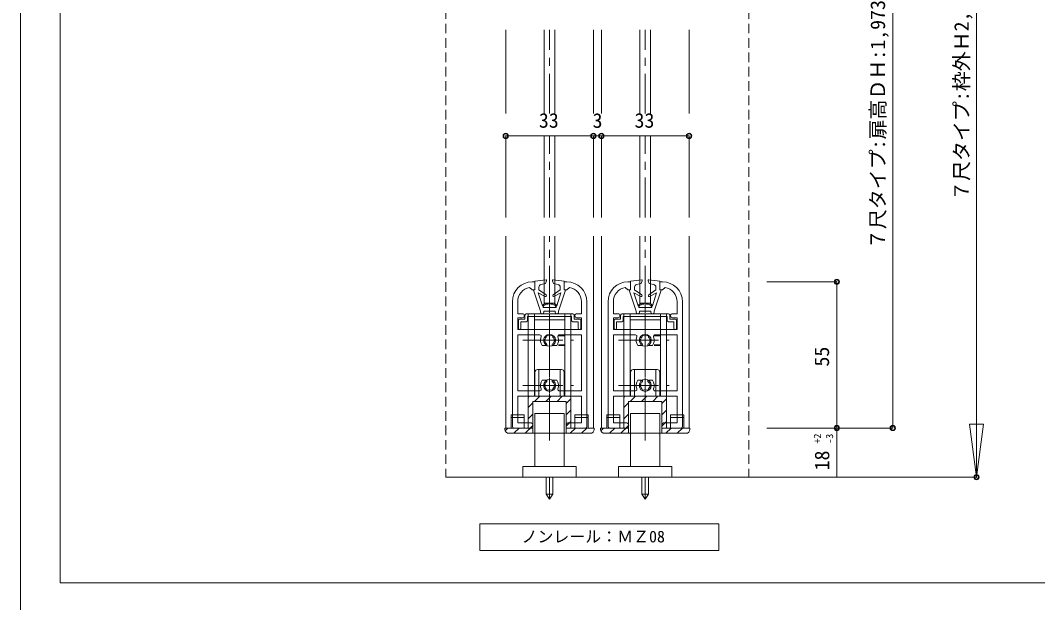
# Model space of a CAD drawing. Units: millimetres on the paper, enlarged 5 times, with parts at other scales. Extents: x -992 to 1008, y -685 to 700.
# Drawn here: x -992 to -354, y -39 to 326 of the extents above; entities that cross this region are included whole.
import ezdxf
from ezdxf.enums import TextEntityAlignment as Align

# ---------------------------------------------------------------- set-up
doc = ezdxf.new("R2010")
doc.units = ezdxf.units.MM
doc.header["$LTSCALE"] = 5
doc.header["$PDMODE"] = 32
doc.header["$PDSIZE"] = 2.5
doc.linetypes.add('CHAIN1', pattern=[8, 5, -1, 1, -1])
doc.linetypes.add('DASHED1', pattern=[1.8, 1.2, -0.6])
for name, color, linetype, lineweight in [('1-0_H-SYM', 7, 'Continuous', 20), ('1-1_0', 7, 'Continuous', 20), ('2-0_18', 7, 'Continuous', 18)]:
    doc.layers.add(name, color=color, linetype=linetype, lineweight=lineweight)
doc.styles.add('ＭＳ ゴシック', font='')
doc.styles.get('ＭＳ ゴシック').set_extended_font_data('MS Gothic')

msp = doc.modelspace()

# ---------------------------------------------------------------- linework, layer by layer
at = {"layer": '1-0_H-SYM'}
msp.add_lwpolyline([(197.5, -26.25), (-967.5, -26.25), (-967.5, 675)], dxfattribs=at)
at = {"layer": '1-1_0'}
msp.add_lwpolyline([(-992.5, -685), (1007.5, -685), (1007.5, 700), (-992.5, 700)], close=True, dxfattribs=at)
msp.add_lwpolyline([(197.5, -26.25), (-967.5, -26.25), (-967.5, 675)], dxfattribs=at)
at = {"layer": '2-0_18', "linetype": 'DASHED1', "lineweight": 20}
for p, q in [((-725.574, 522.232), (-725.574, 39.92)), ((-535.574, 522.232), (-535.574, 39.92))]:
    msp.add_line(p, q, dxfattribs=at)
at = {"layer": '2-0_18', "color": 4}
for p, q in [((-392.784, 522.232), (-392.784, 39.92)), ((-445.308, 450.514), (-445.308, 70.753)), ((-688.074, 253.855), (-633.074, 253.855)), ((-633.074, 253.855), (-628.074, 253.855)), ((-628.074, 253.855), (-573.074, 253.855)), ((-524.305, 162.42), (-480.4, 162.42)), ((-480.4, 162.42), (-480.4, 70.753)), ((-524.305, 70.753), (-445.308, 70.753)), ((-480.4, 70.753), (-480.4, 39.92)), ((-397.117, 73.252), (-388.45, 73.252)), ((-392.784, 39.919), (-397.117, 73.252)), ((-388.45, 73.252), (-392.784, 39.919)), ((-524.305, 39.92), (-392.784, 39.92))]:
    msp.add_line(p, q, dxfattribs=at)
at = {"layer": '2-0_18'}
for p, q in [((-688.074, 267.863), (-688.074, 320.444)), ((-663.907, 267.863), (-663.907, 320.444)), ((-657.241, 320.444), (-657.241, 267.863)), ((-633.074, 320.444), (-633.074, 267.863)), ((-628.074, 267.863), (-628.074, 320.444)), ((-603.907, 267.863), (-603.907, 320.444)), ((-597.241, 320.444), (-597.241, 267.863)), ((-573.074, 320.444), (-573.074, 267.863)), ((-688.074, 202.736), (-688.074, 253.855)), ((-663.907, 202.736), (-663.907, 253.855)), ((-657.241, 253.855), (-657.241, 202.736)), ((-633.074, 253.855), (-633.074, 202.736)), ((-628.074, 202.736), (-628.074, 253.855)), ((-603.907, 202.736), (-603.907, 253.855)), ((-597.241, 253.855), (-597.241, 202.736)), ((-573.074, 253.855), (-573.074, 202.736)), ((-688.074, 70.753), (-688.074, 191.143)), ((-663.907, 149.086), (-663.907, 191.143)), ((-657.241, 191.143), (-657.241, 149.086)), ((-633.074, 191.143), (-633.074, 70.753)), ((-628.074, 70.753), (-628.074, 191.143)), ((-603.907, 149.086), (-603.907, 191.143)), ((-597.241, 191.143), (-597.241, 149.086)), ((-573.074, 191.143), (-573.074, 70.753)), ((-669.741, 162.42), (-671.408, 162.42)), ((-669.741, 157.42), (-669.741, 162.753)), ((-665.963, 160.726), (-663.074, 161.42)), ((-663.074, 161.42), (-662.429, 163.136)), ((-651.407, 162.753), (-651.407, 157.42)), ((-649.741, 162.42), (-651.407, 162.42)), ((-609.741, 162.42), (-611.407, 162.42)), ((-609.741, 157.42), (-609.741, 162.753)), ((-605.963, 160.726), (-603.074, 161.42)), ((-603.074, 161.42), (-602.429, 163.136)), ((-591.407, 162.753), (-591.407, 157.42)), ((-589.741, 162.42), (-591.407, 162.42)), ((-670.574, 157.253), (-669.741, 157.42)), ((-666.241, 144.086), (-670.574, 157.253)), ((-667.745, 155.586), (-663.302, 153.308)), ((-665.04, 147.369), (-667.745, 155.586)), ((-667.241, 157.42), (-667.241, 159.106)), ((-662.779, 154.157), (-667.241, 157.42)), ((-653.907, 157.42), (-658.369, 154.157)), ((-653.907, 159.106), (-653.907, 157.42)), ((-651.407, 157.42), (-649.741, 157.42)), ((-649.741, 157.42), (-648.074, 158.933)), ((-610.574, 157.253), (-609.741, 157.42)), ((-606.241, 144.086), (-610.574, 157.253)), ((-607.744, 155.586), (-603.302, 153.308)), ((-605.04, 147.369), (-607.744, 155.586)), ((-607.241, 157.42), (-607.241, 159.106)), ((-602.779, 154.157), (-607.241, 157.42)), ((-593.907, 157.42), (-598.369, 154.157)), ((-593.907, 159.106), (-593.907, 157.42)), ((-591.407, 157.42), (-589.741, 157.42)), ((-589.741, 157.42), (-588.074, 158.933)), ((-683.907, 149.92), (-683.907, 71.586)), ((-680.574, 149.92), (-680.574, 142.42)), ((-657.241, 149.086), (-663.907, 149.086)), ((-640.574, 142.42), (-640.574, 149.92)), ((-637.241, 71.586), (-637.241, 149.92)), ((-623.907, 149.92), (-623.907, 71.586)), ((-620.574, 149.92), (-620.574, 142.42)), ((-597.241, 149.086), (-603.907, 149.086)), ((-580.574, 142.42), (-580.574, 149.92)), ((-577.241, 71.586), (-577.241, 149.92)), ((-680.574, 142.42), (-677.657, 142.42)), ((-675.991, 141.586), (-675.991, 139.086)), ((-675.157, 142.42), (-645.991, 142.42)), ((-674.324, 140.753), (-646.824, 140.753)), ((-674.324, 138.253), (-674.324, 140.753)), ((-673.907, 90.753), (-673.907, 142.42)), ((-670.074, 90.753), (-670.074, 142.42)), ((-666.241, 143.253), (-666.241, 144.086)), ((-664.837, 146.753), (-664.707, 146.753)), ((-664.673, 146.253), (-664.837, 146.753)), ((-656.475, 146.253), (-664.673, 146.253)), ((-657.089, 144.086), (-664.074, 144.086)), ((-664.074, 144.086), (-664.074, 143.253)), ((-657.074, 143.253), (-657.074, 144.086)), ((-654.907, 144.086), (-654.907, 143.253)), ((-651.074, 142.42), (-651.074, 90.753)), ((-647.241, 142.42), (-647.241, 90.753)), ((-646.824, 140.753), (-646.824, 138.253)), ((-645.157, 139.086), (-645.157, 141.586)), ((-640.574, 142.42), (-643.491, 142.42)), ((-620.574, 142.42), (-617.657, 142.42)), ((-615.991, 141.586), (-615.991, 139.086)), ((-615.157, 142.42), (-585.991, 142.42)), ((-614.324, 140.753), (-586.824, 140.753)), ((-614.324, 138.253), (-614.324, 140.753)), ((-613.907, 90.753), (-613.907, 142.42)), ((-610.074, 90.753), (-610.074, 142.42)), ((-606.241, 143.253), (-606.241, 144.086)), ((-604.837, 146.753), (-604.706, 146.753)), ((-604.673, 146.253), (-604.837, 146.753)), ((-596.475, 146.253), (-604.673, 146.253)), ((-597.089, 144.086), (-604.074, 144.086)), ((-604.074, 144.086), (-604.074, 143.253)), ((-597.074, 143.253), (-597.074, 144.086)), ((-594.907, 144.086), (-594.907, 143.253)), ((-591.074, 142.42), (-591.074, 90.753)), ((-587.241, 142.42), (-587.241, 90.753)), ((-586.824, 140.753), (-586.824, 138.253)), ((-585.157, 139.086), (-585.157, 141.586)), ((-580.574, 142.42), (-583.491, 142.42)), ((-680.157, 138.253), (-680.157, 133.253)), ((-675.991, 139.086), (-679.324, 139.086)), ((-678.491, 133.253), (-678.491, 137.42)), ((-678.491, 137.42), (-675.157, 137.42)), ((-670.074, 138.586), (-651.074, 138.586)), ((-645.991, 137.42), (-642.657, 137.42)), ((-641.824, 139.086), (-645.157, 139.086)), ((-643.491, 139.92), (-640.574, 139.92)), ((-642.657, 137.42), (-642.657, 133.253)), ((-640.991, 133.253), (-640.991, 138.253)), ((-640.574, 132.42), (-640.574, 139.92)), ((-620.157, 138.253), (-620.157, 133.253)), ((-615.991, 139.086), (-619.324, 139.086)), ((-618.491, 133.253), (-618.491, 137.42)), ((-618.491, 137.42), (-615.157, 137.42)), ((-610.074, 138.586), (-591.074, 138.586)), ((-585.991, 137.42), (-582.657, 137.42)), ((-581.824, 139.086), (-585.157, 139.086)), ((-583.491, 139.92), (-580.574, 139.92)), ((-582.657, 137.42), (-582.657, 133.253)), ((-580.991, 133.253), (-580.991, 138.253)), ((-580.574, 132.42), (-580.574, 139.92)), ((-680.574, 132.42), (-640.574, 132.42)), ((-680.574, 129.086), (-666.574, 129.086)), ((-680.574, 94.086), (-680.574, 129.086)), ((-654.574, 129.086), (-640.574, 129.086)), ((-640.574, 129.086), (-640.574, 94.086)), ((-620.574, 132.42), (-580.574, 132.42)), ((-620.574, 129.086), (-606.574, 129.086)), ((-620.574, 94.086), (-620.574, 129.086)), ((-594.574, 129.086), (-580.574, 129.086)), ((-580.574, 129.086), (-580.574, 94.086)), ((-665.157, 122.42), (-662.86, 122.42)), ((-655.992, 122.42), (-658.288, 122.42)), ((-605.157, 122.42), (-602.86, 122.42)), ((-595.991, 122.42), (-598.288, 122.42)), ((-669.741, 90.753), (-669.741, 105.753)), ((-668.074, 107.42), (-653.074, 107.42)), ((-667.241, 107.42), (-667.241, 90.753)), ((-653.907, 107.42), (-653.907, 90.753)), ((-651.407, 105.753), (-651.407, 90.753)), ((-609.741, 90.753), (-609.741, 105.753)), ((-608.074, 107.42), (-593.074, 107.42)), ((-607.241, 107.42), (-607.241, 90.753)), ((-593.907, 107.42), (-593.907, 90.753)), ((-591.407, 105.753), (-591.407, 90.753)), ((-662.86, 100.753), (-665.157, 100.753)), ((-658.288, 100.753), (-655.992, 100.753)), ((-602.86, 100.753), (-605.157, 100.753)), ((-598.288, 100.753), (-595.991, 100.753)), ((-666.574, 94.086), (-680.574, 94.086)), ((-640.574, 90.753), (-680.574, 90.753)), ((-680.574, 74.086), (-680.574, 90.753)), ((-673.907, 89.92), (-673.907, 70.753)), ((-670.041, 87.42), (-666.707, 90.753)), ((-662.97, 87.42), (-659.636, 90.753)), ((-655.899, 87.42), (-652.565, 90.753)), ((-640.574, 94.086), (-654.574, 94.086)), ((-647.241, 70.753), (-647.241, 89.92)), ((-640.574, 90.753), (-640.574, 74.086)), ((-606.574, 94.086), (-620.574, 94.086)), ((-580.574, 90.753), (-620.574, 90.753)), ((-620.574, 74.086), (-620.574, 90.753)), ((-613.907, 89.92), (-613.907, 70.753)), ((-610.041, 87.42), (-606.707, 90.753)), ((-602.97, 87.42), (-599.636, 90.753)), ((-595.899, 87.42), (-592.565, 90.753)), ((-580.574, 94.086), (-594.574, 94.086)), ((-587.241, 70.753), (-587.241, 89.92)), ((-580.574, 90.753), (-580.574, 74.086)), ((-673.907, 83.553), (-670.991, 86.47)), ((-670.991, 87.42), (-670.991, 67.42)), ((-670.991, 87.42), (-650.157, 87.42)), ((-650.157, 86.09), (-647.241, 89.007)), ((-650.157, 86.09), (-647.241, 89.007)), ((-650.157, 67.42), (-650.157, 87.42)), ((-613.907, 83.553), (-610.991, 86.47)), ((-610.991, 87.42), (-610.991, 67.42)), ((-610.991, 87.42), (-590.157, 87.42)), ((-590.157, 86.09), (-587.241, 89.007)), ((-590.157, 86.09), (-587.241, 89.007)), ((-590.157, 67.42), (-590.157, 87.42)), ((-684.741, 79.086), (-684.741, 70.753)), ((-676.407, 77.42), (-684.741, 77.42)), ((-673.907, 76.482), (-670.991, 79.399)), ((-650.157, 79.019), (-647.241, 81.935)), ((-644.741, 79.086), (-644.741, 70.753)), ((-636.407, 79.086), (-644.741, 79.086)), ((-636.407, 77.42), (-644.741, 77.42)), ((-636.407, 70.753), (-636.407, 79.086)), ((-624.741, 79.086), (-624.741, 70.753)), ((-616.407, 77.42), (-624.741, 77.42)), ((-613.907, 76.482), (-610.991, 79.399)), ((-591.407, 79.92), (-591.407, 46.586)), ((-590.157, 79.019), (-587.241, 81.935)), ((-584.741, 79.086), (-584.741, 70.753)), ((-576.407, 79.086), (-584.741, 79.086)), ((-576.407, 77.42), (-584.741, 77.42)), ((-576.407, 70.753), (-576.407, 79.086)), ((-670.991, 70.753), (-688.574, 70.753)), ((-688.574, 70.753), (-688.574, 69.92)), ((-688.574, 70.753), (-688.574, 69.92)), ((-688.416, 69.045), (-686.707, 70.753)), ((-688.416, 69.045), (-686.707, 70.753)), ((-682.97, 67.42), (-679.636, 70.753)), ((-682.97, 67.42), (-679.636, 70.753)), ((-680.574, 74.086), (-672.657, 74.086)), ((-675.899, 67.42), (-670.945, 72.374)), ((-675.899, 67.42), (-670.991, 72.327)), ((-650.157, 71.948), (-647.241, 74.864)), ((-632.574, 70.753), (-650.157, 70.753)), ((-648.491, 74.086), (-640.574, 74.086)), ((-647.614, 67.42), (-644.281, 70.753)), ((-647.613, 67.421), (-644.281, 70.753)), ((-640.543, 67.42), (-637.21, 70.753)), ((-640.543, 67.42), (-637.21, 70.753)), ((-632.574, 69.92), (-632.574, 70.753)), ((-632.574, 69.92), (-632.574, 70.753)), ((-610.991, 70.753), (-628.574, 70.753)), ((-628.574, 70.753), (-628.574, 69.92)), ((-628.574, 70.753), (-628.574, 69.92)), ((-628.416, 69.045), (-626.707, 70.753)), ((-628.416, 69.045), (-626.707, 70.753)), ((-622.97, 67.42), (-619.636, 70.753)), ((-622.97, 67.42), (-619.636, 70.753)), ((-620.574, 74.086), (-612.657, 74.086)), ((-615.899, 67.42), (-610.945, 72.374)), ((-615.899, 67.42), (-610.991, 72.327)), ((-590.157, 71.948), (-587.241, 74.864)), ((-572.574, 70.753), (-590.157, 70.753)), ((-588.491, 74.086), (-580.574, 74.086)), ((-587.614, 67.42), (-584.281, 70.753)), ((-587.613, 67.421), (-584.281, 70.753)), ((-580.543, 67.42), (-577.21, 70.753)), ((-580.543, 67.42), (-577.21, 70.753)), ((-572.574, 69.92), (-572.574, 70.753)), ((-572.574, 69.92), (-572.574, 70.753)), ((-686.074, 67.42), (-635.074, 67.42)), ((-626.074, 67.42), (-575.074, 67.42))]:
    msp.add_line(p, q, dxfattribs=at)
at = {"layer": '2-0_18', "linetype": 'CHAIN1'}
for p, q in [((-660.574, 267.863), (-660.574, 320.444)), ((-600.574, 267.863), (-600.574, 320.444)), ((-660.574, 202.736), (-660.574, 253.855)), ((-600.574, 202.736), (-600.574, 253.855)), ((-660.574, 67.42), (-660.574, 191.143)), ((-600.574, 67.42), (-600.574, 191.143)), ((-660.574, 62.885), (-660.574, 168.448)), ((-600.574, 62.885), (-600.574, 168.448)), ((-654.907, 129.086), (-651.074, 129.086)), ((-654.907, 128.586), (-651.074, 128.586)), ((-594.907, 129.086), (-591.074, 129.086)), ((-594.907, 128.586), (-591.074, 128.586)), ((-677.275, 125.753), (-645.574, 125.753)), ((-651.074, 122.92), (-654.907, 122.92)), ((-651.074, 122.42), (-654.907, 122.42)), ((-617.275, 125.753), (-585.574, 125.753)), ((-591.074, 122.92), (-594.907, 122.92)), ((-591.074, 122.42), (-594.907, 122.42)), ((-677.275, 97.42), (-645.574, 97.42)), ((-617.275, 97.42), (-585.574, 97.42)), ((-651.074, 94.086), (-654.907, 94.086)), ((-591.074, 94.086), (-594.907, 94.086)), ((-660.574, 26.053), (-660.574, 39.92)), ((-600.574, 26.053), (-600.574, 39.92))]:
    msp.add_line(p, q, dxfattribs=at)
at = {"layer": '2-0_18', "lineweight": 20}
for p, q in [((-725.574, 39.92), (-480.687, 39.92)), ((-658.46, 39.895), (-658.46, 39.92)), ((-658.441, 29.253), (-658.441, 39.92)), ((-598.46, 39.895), (-598.46, 39.92)), ((-598.441, 29.253), (-598.441, 39.92)), ((-662.707, 29.253), (-660.574, 26.053)), ((-658.441, 29.253), (-660.574, 26.053)), ((-602.707, 29.253), (-600.574, 26.053)), ((-598.441, 29.253), (-600.574, 26.053))]:
    msp.add_line(p, q, dxfattribs=at)
at = {"layer": '2-0_18'}
for points in [[(-658.719, 163.136), (-658.074, 161.42), (-655.185, 160.726)], [(-598.719, 163.136), (-598.074, 161.42), (-595.185, 160.726)], [(-673.074, 158.933), (-671.408, 157.42), (-669.741, 157.42)], [(-657.846, 153.308), (-653.404, 155.586), (-656.108, 147.369)], [(-651.407, 157.42), (-650.574, 157.253), (-654.907, 144.086)], [(-613.074, 158.933), (-611.407, 157.42), (-609.741, 157.42)], [(-597.846, 153.308), (-593.404, 155.586), (-596.108, 147.369)], [(-591.407, 157.42), (-590.574, 157.253), (-594.907, 144.086)], [(-656.442, 146.753), (-656.311, 146.753), (-656.475, 146.253)], [(-596.442, 146.753), (-596.311, 146.753), (-596.475, 146.253)], [(-677.657, 139.92), (-680.574, 139.92), (-680.574, 132.42)], [(-617.657, 139.92), (-620.574, 139.92), (-620.574, 132.42)], [(-676.407, 70.753), (-676.407, 79.086), (-684.741, 79.086)], [(-669.741, 46.586), (-669.741, 79.92), (-651.407, 79.92), (-651.407, 46.586)], [(-616.407, 70.753), (-616.407, 79.086), (-624.741, 79.086)], [(-609.741, 46.586), (-609.741, 79.92), (-591.407, 79.92)], [(-677.241, 39.92), (-677.241, 46.586), (-643.907, 46.586), (-643.907, 39.92)], [(-617.241, 39.92), (-617.241, 46.586), (-583.907, 46.586), (-583.907, 39.92)]]:
    msp.add_lwpolyline(points, dxfattribs=at)
at = {"layer": '2-0_18', "lineweight": 20}
for points in [[(-662.707, 39.92), (-662.707, 29.253), (-658.441, 29.253)], [(-602.707, 39.92), (-602.707, 29.253), (-598.441, 29.253)]]:
    msp.add_lwpolyline(points, dxfattribs=at)
at = {"layer": '2-0_18'}
msp.add_lwpolyline([(-704.398, -5.999), (-554.398, -5.999), (-554.398, 10.668), (-704.398, 10.668)], close=True, dxfattribs=at)
at = {"layer": '2-0_18', "color": 4}
for centre in [(-688.074, 253.855), (-633.074, 253.855), (-628.074, 253.855), (-573.074, 253.855), (-480.4, 162.42), (-480.4, 70.753), (-445.308, 70.753), (-392.784, 39.92)]:
    msp.add_circle(centre, 1.667, dxfattribs=at)
at = {"layer": '2-0_18'}
for centre in [(-660.574, 125.753), (-600.574, 125.753), (-660.574, 97.42), (-600.574, 97.42)]:
    msp.add_circle(centre, 3.75, dxfattribs=at)
for centre, radius, start, end in [((-671.408, 149.92), 12.5, 90, 180), ((-656.387, 80.497), 83.333, 94.39027, 99.22102), ((-665.574, 159.106), 1.667, 103.49572, 180), ((-662.741, 163.253), 0.333, 339.3903, 94.39027), ((-658.407, 163.253), 0.333, 85.60971, 200.60968), ((-664.761, 80.497), 83.333, 80.77896, 85.60971), ((-655.574, 159.106), 1.667, 0, 76.50426), ((-649.741, 149.92), 12.5, 0, 90), ((-611.407, 149.92), 12.5, 90, 180), ((-596.387, 80.497), 83.333, 94.39027, 99.22102), ((-605.574, 159.106), 1.667, 103.49572, 180), ((-602.741, 163.253), 0.333, 339.3903, 94.39027), ((-598.407, 163.253), 0.333, 85.60971, 200.60968), ((-604.761, 80.497), 83.333, 80.77896, 85.60971), ((-595.574, 159.106), 1.667, 0, 76.50426), ((-589.741, 149.92), 12.5, 0, 90), ((-671.408, 149.92), 9.167, 100.47567, 180), ((-663.074, 153.753), 0.5, 242.84901, 53.82075), ((-658.074, 153.753), 0.5, 126.17922, 297.15097), ((-649.741, 149.92), 9.167, 0, 79.52431), ((-611.407, 149.92), 9.167, 100.47567, 180), ((-603.074, 153.753), 0.5, 242.84901, 53.82075), ((-598.074, 153.753), 0.5, 126.17922, 297.15097), ((-589.741, 149.92), 9.167, 0, 79.52431), ((-662.125, 145.753), 3.333, 82.65044, 151.00494), ((-664.707, 146.92), 0.167, 270, 335.68424), ((-662.125, 145.753), 2.667, 82.65044, 155.68424), ((-661.741, 148.728), 0.333, 262.65043, 82.65044), ((-659.407, 148.728), 0.333, 97.34955, 277.34954), ((-659.024, 145.753), 3.333, 28.99504, 97.34955), ((-659.024, 145.753), 2.667, 24.31573, 97.34955), ((-656.442, 146.92), 0.167, 204.31573, 270), ((-602.124, 145.753), 3.333, 82.65044, 151.00494), ((-604.706, 146.92), 0.167, 270, 335.68424), ((-602.124, 145.753), 2.667, 82.65044, 155.68424), ((-601.741, 148.728), 0.333, 262.65043, 82.65044), ((-599.407, 148.728), 0.333, 97.34955, 277.34954), ((-599.024, 145.753), 3.333, 28.99504, 97.34955), ((-599.024, 145.753), 2.667, 24.31573, 97.34955), ((-596.442, 146.92), 0.167, 204.31573, 270), ((-677.657, 141.17), 1.25, 270, 90), ((-675.157, 141.586), 0.833, 90, 180), ((-665.407, 143.253), 0.833, 180, 270), ((-664.907, 143.253), 0.833, 270, 0), ((-656.241, 143.253), 0.833, 180, 270), ((-655.741, 143.253), 0.833, 270, 0), ((-645.991, 141.586), 0.833, 0, 90), ((-643.491, 141.17), 1.25, 90, 270), ((-617.657, 141.17), 1.25, 270, 90), ((-615.157, 141.586), 0.833, 90, 180), ((-605.407, 143.253), 0.833, 180, 270), ((-604.907, 143.253), 0.833, 270, 0), ((-596.241, 143.253), 0.833, 180, 270), ((-595.741, 143.253), 0.833, 270, 0), ((-585.991, 141.586), 0.833, 0, 90), ((-583.491, 141.17), 1.25, 90, 270), ((-679.324, 138.253), 0.833, 90, 180), ((-675.157, 138.253), 0.833, 270, 0), ((-645.991, 138.253), 0.833, 180, 270), ((-641.824, 138.253), 0.833, 0, 90), ((-619.324, 138.253), 0.833, 90, 180), ((-615.157, 138.253), 0.833, 270, 0), ((-585.991, 138.253), 0.833, 180, 270), ((-581.824, 138.253), 0.833, 0, 90), ((-679.324, 133.253), 0.833, 180, 0), ((-666.574, 128.253), 0.833, 337.38012, 90), ((-660.574, 125.753), 5.667, 157.38012, 216.03187), ((-660.574, 125.753), 2.917, 135.35887, 164.64111), ((-661.824, 127.918), 0.833, 52.02431, 187.97567), ((-660.574, 125.753), 2.917, 75.35887, 104.64111), ((-659.324, 127.918), 0.833, 352.0243, 127.97567), ((-660.574, 125.753), 2.917, 15.35887, 44.64111), ((-660.574, 125.753), 5.667, 323.9681, 22.61986), ((-654.574, 128.253), 0.833, 90, 202.61985), ((-641.824, 133.253), 0.833, 180, 0), ((-619.324, 133.253), 0.833, 180, 0), ((-606.574, 128.253), 0.833, 337.38012, 90), ((-600.574, 125.753), 5.667, 157.38012, 216.03187), ((-600.574, 125.753), 2.917, 135.35887, 164.64111), ((-601.824, 127.918), 0.833, 52.02431, 187.97567), ((-600.574, 125.753), 2.917, 75.35887, 104.64111), ((-599.324, 127.918), 0.833, 352.0243, 127.97567), ((-600.574, 125.753), 2.917, 15.35887, 44.64111), ((-600.574, 125.753), 5.667, 323.9681, 22.61986), ((-594.574, 128.253), 0.833, 90, 202.61985), ((-581.824, 133.253), 0.833, 180, 0), ((-663.074, 125.753), 0.833, 112.0243, 247.97567), ((-660.574, 125.753), 2.917, 195.35887, 229.81588), ((-662.86, 123.046), 0.626, 270, 49.81589), ((-658.288, 123.046), 0.626, 130.18409, 270), ((-660.574, 125.753), 2.917, 310.18409, 344.64111), ((-658.074, 125.753), 0.833, 292.0243, 67.97568), ((-603.074, 125.753), 0.833, 112.0243, 247.97567), ((-600.574, 125.753), 2.917, 195.35887, 229.81588), ((-602.86, 123.046), 0.626, 270, 49.81589), ((-598.288, 123.046), 0.626, 130.18409, 270), ((-600.574, 125.753), 2.917, 310.18409, 344.64111), ((-598.074, 125.753), 0.833, 292.0243, 67.97568), ((-668.074, 105.753), 1.667, 90, 180), ((-653.074, 105.753), 1.667, 0, 90), ((-608.074, 105.753), 1.667, 90, 180), ((-593.074, 105.753), 1.667, 0, 90), ((-660.574, 97.42), 5.667, 143.9681, 202.61985), ((-663.074, 97.42), 0.833, 112.0243, 247.97567), ((-660.574, 97.42), 2.917, 130.18409, 164.64111), ((-660.574, 97.42), 2.917, 195.35887, 224.64111), ((-662.86, 100.126), 0.626, 310.18409, 90), ((-658.288, 100.126), 0.626, 90, 229.81588), ((-660.574, 97.42), 2.917, 15.35887, 49.81589), ((-660.574, 97.42), 2.917, 315.35887, 344.64111), ((-658.074, 97.42), 0.833, 292.0243, 67.97568), ((-660.574, 97.42), 5.667, 337.38012, 36.03188), ((-600.574, 97.42), 5.667, 143.9681, 202.61985), ((-603.074, 97.42), 0.833, 112.0243, 247.97567), ((-600.574, 97.42), 2.917, 130.18409, 164.64111), ((-600.574, 97.42), 2.917, 195.35887, 224.64111), ((-602.86, 100.126), 0.626, 310.18409, 90), ((-598.288, 100.126), 0.626, 90, 229.81588), ((-600.574, 97.42), 2.917, 15.35887, 49.81589), ((-600.574, 97.42), 2.917, 315.35887, 344.64111), ((-598.074, 97.42), 0.833, 292.0243, 67.97568), ((-600.574, 97.42), 5.667, 337.38012, 36.03188), ((-673.074, 89.92), 0.833, 90, 180), ((-666.574, 94.92), 0.833, 270, 22.61986), ((-661.824, 95.255), 0.833, 172.0243, 307.97567), ((-660.574, 97.42), 2.917, 255.35887, 284.64111), ((-659.324, 95.255), 0.833, 232.0243, 7.97568), ((-654.574, 94.92), 0.833, 157.38012, 270), ((-648.074, 89.92), 0.833, 0, 90), ((-613.074, 89.92), 0.833, 90, 180), ((-606.574, 94.92), 0.833, 270, 22.61986), ((-601.824, 95.255), 0.833, 172.0243, 307.97567), ((-600.574, 97.42), 2.917, 255.35887, 284.64111), ((-599.324, 95.255), 0.833, 232.0243, 7.97568), ((-594.574, 94.92), 0.833, 157.38012, 270), ((-588.074, 89.92), 0.833, 0, 90), ((-683.074, 71.586), 0.833, 180, 270), ((-672.657, 72.42), 1.667, 0, 90), ((-648.491, 72.42), 1.667, 90, 180), ((-638.074, 71.586), 0.833, 270, 0), ((-623.074, 71.586), 0.833, 180, 270), ((-612.657, 72.42), 1.667, 0, 90), ((-588.491, 72.42), 1.667, 90, 180), ((-578.074, 71.586), 0.833, 270, 0), ((-686.074, 69.92), 2.5, 180, 270), ((-635.074, 69.92), 2.5, 270, 0), ((-626.074, 69.92), 2.5, 180, 270), ((-575.074, 69.92), 2.5, 270, 0)]:
    msp.add_arc(centre, radius, start, end, dxfattribs=at)
at = {"layer": '2-0_18', "color": 4}
for p in [(-688.074, 253.855), (-633.074, 253.855), (-628.074, 253.855), (-573.074, 253.855), (-480.4, 162.42), (-480.4, 70.753), (-445.308, 70.753)]:
    msp.add_point(p, dxfattribs=at)
at = {"layer": '2-0_18', "color": 5}
for p in [(-688.074, 253.855), (-633.074, 253.855), (-628.074, 253.855), (-573.074, 253.855), (-480.4, 162.42), (-480.4, 70.753), (-445.308, 70.753), (-392.784, 39.92)]:
    msp.add_point(p, dxfattribs=at)

# ---------------------------------------------------------------- texts
at = {"layer": '2-0_18', "style": 'ＭＳ ゴシック'}
for s, height, p in [('７尺タイプ:枠外Ｈ2,034', 9.164, (-394.867, 213.185)), ('７尺タイプ:扉高ＤＨ:1,973', 9.164, (-447.392, 182.951)), ('55', 9.164, (-482.511, 109.288)), ('+2', 4.582, (-488.953, 61.02)), ('-3', 4.582, (-481.342, 60.914)), ('18', 9.164, (-482.384, 44.159))]:
    msp.add_text(s, height=height, rotation=90, dxfattribs=at).set_placement(p, align=Align.BOTTOM_LEFT)
for s, height, p in [('33', 9.164, (-667.286, 256.284)), ('3', 9.164, (-633.603, 256.216)), ('33', 9.164, (-607.286, 256.284)), ('ノンレール：ＭＺ08', 7.331, (-678.174, -3.174))]:
    msp.add_text(s, height=height, dxfattribs=at).set_placement(p, align=Align.BOTTOM_LEFT)

doc.saveas('drawing.dxf')
